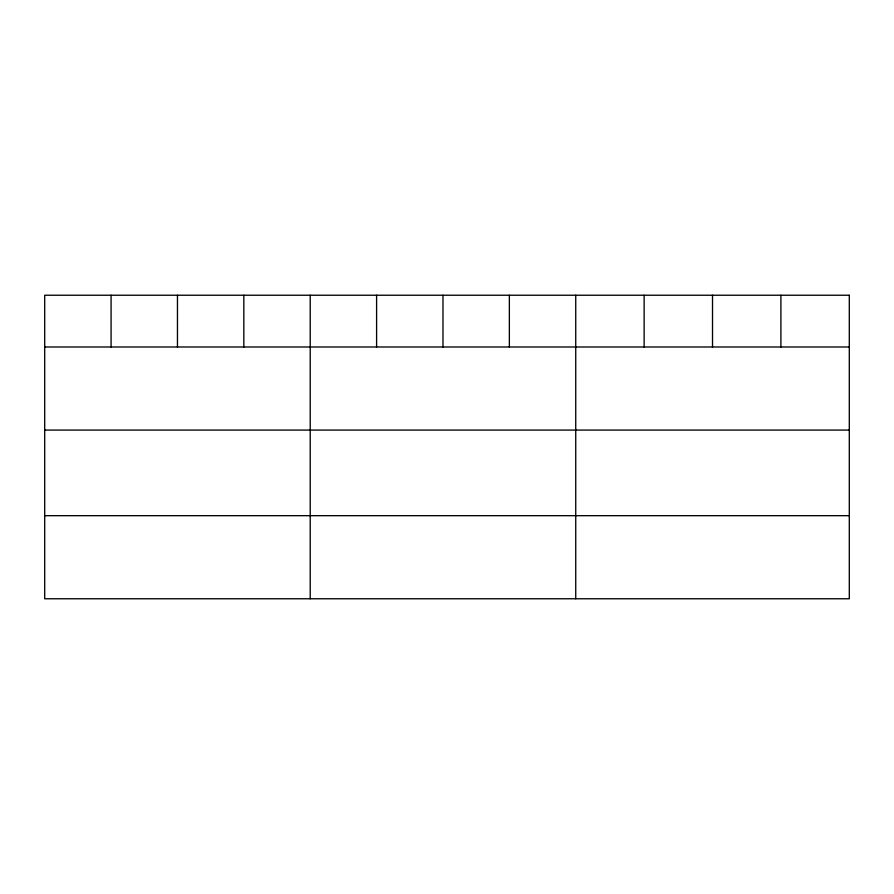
<?xml version="1.0" encoding="UTF-8"?>
<svg xmlns="http://www.w3.org/2000/svg" width="894" height="894" viewBox="0 0 894 894"><rect width="100%" height="100%" fill="white"/><g stroke="black" fill="none" stroke-linecap="round" stroke-linejoin="round"><path stroke-width="1.34" d="M44.7 346.995L849.3 346.995M44.7 430.081L849.3 430.081M44.7 515.682L849.3 515.682M780.909 295.232L780.909 346.995M712.518 295.232L712.518 346.995M644.127 295.232L644.127 346.995M575.736 295.232L575.736 598.768M509.356 295.232L509.356 346.995M442.977 295.232L442.977 346.995M376.597 295.232L376.597 346.995M310.218 295.232L310.218 598.768M243.838 295.232L243.838 346.995M177.459 295.232L177.459 346.995M111.079 295.232L111.079 346.995M849.3 295.232L44.7 295.232L44.7 598.768L849.3 598.768L849.3 295.232"/></g></svg>
